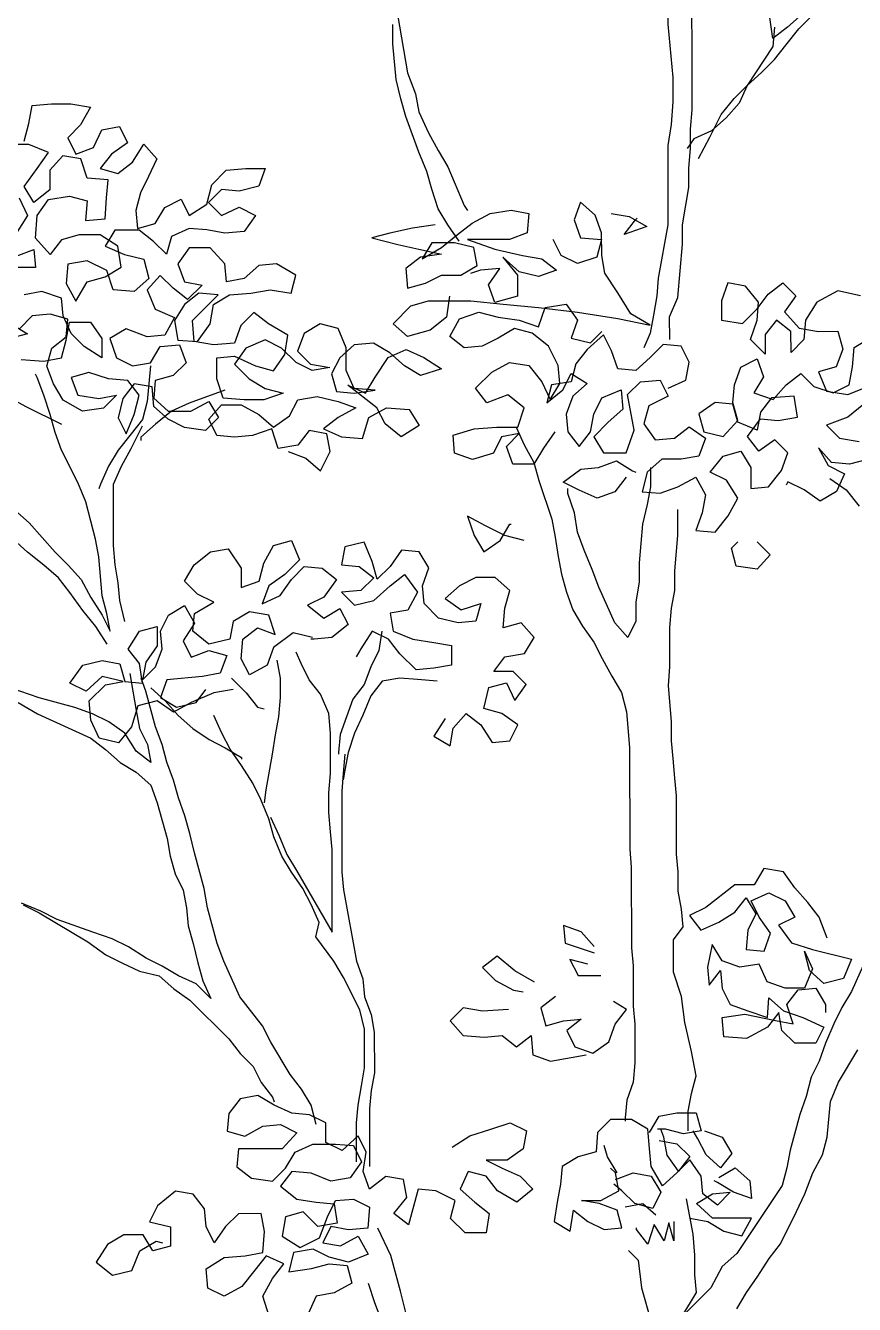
# Model space of a CAD drawing. Header units: millimetres. Extents: x 1564 to 2013, y 216 to 285.
# Drawn here: x 1717.69 to 1719.716, y 226.08 to 229.205 of the extents above; entities that cross this region are included whole.
import ezdxf

# ---------------------------------------------------------------- set-up
doc = ezdxf.new("R2010")
doc.units = ezdxf.units.MM
doc.header["$LTSCALE"] = 10
doc.layers.get('0').update_dxf_attribs({"color": 90})
doc.layers.add('ÁRVORE PRESERVADA', color=252, linetype='Continuous')

# ---------------------------------------------------------------- blocks, each defined once
blk = doc.blocks.new('A$C338F7350')
for points in [[(4.4619, 10.6057), (4.4918, 10.4278), (4.5165, 10.3636), (4.5265, 10.3093), (4.5562, 10.245), (4.5859, 10.1907), (4.6156, 10.1413), (4.6651, 10.0227), (4.675, 10.0079)], [(4.6504, 9.914), (4.6157, 9.9634), (4.586, 10.0128), (4.5662, 10.0721), (4.5513, 10.1264), (4.5266, 10.1857), (4.4869, 10.2944), (4.4721, 10.3487), (4.4572, 10.408), (4.4472, 10.5168), (4.4471, 10.5761)], [(5.3412, 11.1156), (5.3413, 11.0563), (5.3265, 10.997), (5.3117, 10.9426), (5.3019, 10.8833), (5.297, 10.8141), (5.2872, 10.7054), (5.2874, 10.5768), (5.3023, 10.4138), (5.3024, 10.3396), (5.2975, 10.2704), (5.2877, 10.2062), (5.2879, 9.964), (5.2584, 9.8009), (5.2535, 9.7465), (5.2437, 9.6872), (5.2339, 9.6328), (5.2141, 9.5883)], [(5.2932, 9.6131), (5.2931, 9.6823), (5.3178, 9.7416), (5.3325, 9.9047), (5.3324, 9.964), (5.3422, 10.0233), (5.3521, 10.0777), (5.352, 10.137), (5.3569, 10.1963), (5.3568, 10.2557), (5.3617, 10.315), (5.3613, 10.8092), (5.3711, 10.8685), (5.3859, 10.9229), (5.3908, 10.9773), (5.4006, 11.0317), (5.4203, 11.086), (5.4253, 11.1108)], [(5.3816, 10.1667), (5.4162, 10.231), (5.4507, 10.3002), (5.4902, 10.3497), (5.5297, 10.3893), (5.5742, 10.4288), (5.6137, 10.4684), (5.6482, 10.5129), (5.6877, 10.5624), (5.7272, 10.602), (5.7717, 10.6415), (5.8112, 10.6811), (5.8457, 10.7256), (5.6976, 10.6069), (5.6531, 10.5673), (5.6087, 10.5327), (5.5987, 10.5969), (5.6085, 10.6562), (5.6134, 10.7155), (5.6133, 10.849), (5.6182, 10.8935)], [(5.6136, 10.5673), (5.6087, 10.5079), (5.5297, 10.3893), (5.505, 10.3349), (5.4656, 10.2903), (5.4211, 10.2508), (5.3668, 10.226), (5.347, 10.1963)], [(4.1271, 9.271), (4.1815, 9.2513), (4.226, 9.2118), (4.2556, 9.2711), (4.2456, 9.3255), (4.1913, 9.3353), (4.1567, 9.2908), (4.0974, 9.2808), (4.0776, 9.3401), (4.0183, 9.3203), (3.9639, 9.3153), (3.9096, 9.3202), (3.8848, 9.3696), (3.9243, 9.4141), (3.9836, 9.4142), (4.038, 9.3846), (4.0825, 9.3451), (4.1319, 9.3797), (4.1566, 9.4292), (4.2159, 9.4391), (4.2802, 9.4243), (4.3345, 9.4046), (4.2802, 9.3749), (4.2357, 9.3403), (4.2901, 9.3156), (4.3544, 9.3107), (4.3741, 9.375), (4.4284, 9.4047), (4.4976, 9.3998), (4.5273, 9.3504), (4.473, 9.3158), (4.4235, 9.3553), (4.3988, 9.4047), (4.3098, 9.4738), (4.3642, 9.4491), (4.3938, 9.4986), (4.4332, 9.5579), (4.4876, 9.5827), (4.542, 9.558), (4.5964, 9.5235), (4.5321, 9.5036), (4.4827, 9.5333), (4.4382, 9.5728), (4.3887, 9.6024), (4.3294, 9.5974), (4.285, 9.5578), (4.2603, 9.5083), (4.2752, 9.454), (4.3296, 9.4491), (4.3938, 9.459), (4.3295, 9.4639), (4.3048, 9.5183), (4.3047, 9.5875), (4.2799, 9.6467), (4.2256, 9.6615), (4.1762, 9.6318), (4.1565, 9.5774), (4.196, 9.5379), (4.2553, 9.5281), (4.201, 9.5182), (4.1515, 9.5428), (4.107, 9.5873), (4.0576, 9.6119), (3.9983, 9.5872), (3.9637, 9.5377), (4.0083, 9.4933), (4.0577, 9.4637), (4.1121, 9.4489), (4.0528, 9.4291), (3.9935, 9.429), (3.9292, 9.4339), (3.9094, 9.4932), (3.9093, 9.5574), (3.9637, 9.5624), (4.028, 9.5328), (4.0824, 9.5181), (4.1169, 9.5675), (4.1268, 9.6268), (4.0674, 9.6614), (4.0229, 9.6959), (3.9834, 9.6564), (3.9637, 9.602), (3.8994, 9.597), (3.8401, 9.6068), (3.8351, 9.671), (3.9141, 9.7502), (3.8548, 9.7551), (3.8103, 9.7205), (3.7807, 9.671), (3.7907, 9.6117), (3.85, 9.6068), (3.8895, 9.6612), (3.8993, 9.7205), (3.9487, 9.7502), (4.013, 9.7552), (4.0723, 9.7652), (4.1365, 9.7553), (4.1513, 9.8097), (4.092, 9.8443), (4.0376, 9.8393), (3.9931, 9.7997), (3.9388, 9.7898), (3.9338, 9.8441), (3.8893, 9.8935), (3.825, 9.8935), (3.7905, 9.844), (3.8103, 9.7896), (3.8647, 9.7798), (3.8202, 9.7353), (3.7757, 9.7698), (3.7361, 9.8093), (3.6966, 9.7648), (3.7214, 9.7055), (3.7807, 9.6809), (3.7511, 9.6265), (3.6968, 9.6215), (3.6325, 9.6462), (3.5831, 9.6165), (3.6029, 9.5572), (3.6524, 9.5325), (3.7067, 9.5424), (3.7363, 9.5919), (3.7956, 9.5969), (3.8155, 9.5425), (3.7759, 9.503), (3.7216, 9.4881), (3.7167, 9.4337), (3.7612, 9.3942), (3.8304, 9.3943), (3.8848, 9.424), (3.9145, 9.3746), (3.875, 9.335), (3.8107, 9.3448), (3.7612, 9.3695), (3.7167, 9.409), (3.7117, 9.4683), (3.6574, 9.4781), (3.6228, 9.4336), (3.608, 9.3743), (3.6328, 9.3249), (3.6574, 9.3842), (3.6722, 9.4435), (3.6376, 9.488), (3.5783, 9.4929), (3.5189, 9.5126), (3.4646, 9.4977), (3.4844, 9.4434), (3.5487, 9.4335), (3.603, 9.4435), (3.5635, 9.4039), (3.4993, 9.394), (3.4399, 9.4285), (3.4102, 9.4779), (3.3904, 9.5323), (3.4052, 9.5866), (3.4496, 9.6213), (3.4545, 9.6756), (3.4001, 9.6904), (3.3458, 9.6854), (3.3063, 9.6459)], [(3.3113, 9.552), (3.3805, 9.5471), (3.4349, 9.557), (3.4496, 9.6114), (3.4595, 9.6658), (3.5237, 9.6658), (3.5584, 9.6164), (3.5584, 9.5571), (3.504, 9.5917), (3.4645, 9.6312), (3.4397, 9.6855), (3.4347, 9.7399), (3.3754, 9.7596), (3.321, 9.7497)], [(3.2816, 9.6607), (3.331, 9.631), (3.2767, 9.6162)], [(3.3206, 10.2192), (3.3354, 10.2736), (3.3452, 10.3279), (3.4045, 10.3329), (3.4638, 10.333), (3.5231, 10.3232), (3.4935, 10.2688), (3.454, 10.2292), (3.4788, 10.1798), (3.5331, 10.1996), (3.5578, 10.254), (3.6122, 10.2639), (3.6369, 10.2145), (3.5875, 10.1799), (3.553, 10.1354), (3.6073, 10.1206), (3.6518, 10.1552), (3.6863, 10.2096), (3.7259, 10.1652), (3.7013, 10.1108), (3.6766, 10.0614), (3.6618, 10.007), (3.6668, 9.9526), (3.7212, 9.9675), (3.7508, 10.0169), (3.8002, 10.0417), (3.8249, 9.9923), (3.8793, 10.0269), (3.894, 10.0863), (3.9385, 10.1308), (3.9978, 10.1358), (4.0571, 10.1358), (4.0374, 10.0815), (3.9781, 10.0666), (3.9237, 10.0715), (3.8842, 10.0319), (3.9238, 9.9924), (3.9781, 10.0172), (4.0276, 9.9925), (3.993, 9.943), (3.9337, 9.938), (3.8793, 9.9479), (3.825, 9.9528), (3.7706, 9.928), (3.7558, 9.8736), (3.7163, 9.9131), (3.6718, 9.9477), (3.5976, 9.9476), (3.568, 9.8982), (3.6273, 9.8735), (3.6867, 9.8587), (3.7015, 9.7994), (3.6571, 9.7599), (3.5928, 9.7647), (3.573, 9.824), (3.5137, 9.8536), (3.4544, 9.8437), (3.4495, 9.7844), (3.4792, 9.73), (3.5137, 9.7894), (3.5681, 9.8043), (3.6175, 9.834), (3.6075, 9.8982), (3.5531, 9.9327), (3.4889, 9.9327), (3.4345, 9.9178), (3.4, 9.8733), (3.3555, 9.9227), (3.3603, 9.9919), (3.3949, 10.0413), (3.4591, 10.0513), (3.5135, 10.0365), (3.5086, 9.9772), (3.5679, 9.9822), (3.5728, 10.0464), (3.5777, 10.1008), (3.5134, 10.1057), (3.4936, 10.165), (3.4392, 10.1748), (3.3997, 10.1303), (3.3998, 10.071), (3.3504, 10.0314), (3.3207, 10.0808), (3.3602, 10.1352), (3.3948, 10.1847), (3.3354, 10.2093), (3.2662, 10.2093)], [(3.3059, 10.0462), (3.3307, 9.9918), (3.2961, 9.9374)], [(3.2962, 9.8683), (3.3505, 9.8881), (3.3555, 9.8337), (3.2814, 9.8336)], [(4.5762, 9.9633), (4.507, 9.9534), (4.4378, 9.9385), (4.3835, 9.9236), (4.4626, 9.9039), (4.5268, 9.8892), (4.5961, 9.8744), (4.5318, 9.8644), (4.4874, 9.8298), (4.4924, 9.7705), (4.5467, 9.7854), (4.5961, 9.8101), (4.6554, 9.8102), (4.7048, 9.8399), (4.6949, 9.8942), (4.6356, 9.909), (4.5664, 9.909), (4.5368, 9.8595), (4.596, 9.8942), (4.6454, 9.9337), (4.6899, 9.9684), (4.7442, 9.9981), (4.8085, 10.008), (4.8628, 9.9982), (4.8579, 9.9389), (4.8036, 9.9191), (4.6751, 9.9189), (4.7591, 9.8894), (4.8432, 9.8697), (4.9025, 9.8598), (4.947, 9.8253), (4.8927, 9.8055), (4.8333, 9.8202), (4.7839, 9.8647), (4.8284, 9.8103), (4.8285, 9.7461), (4.7593, 9.7263), (4.7395, 9.7806), (4.774, 9.8301), (4.7147, 9.8251), (4.6851, 9.8152)], [(4.5566, 9.731), (4.6852, 9.7311), (4.784, 9.7213), (4.8928, 9.7116), (5.0114, 9.6968), (5.135, 9.6772), (5.2338, 9.6575), (5.1745, 9.692), (5.1349, 9.7563), (5.0953, 9.8155), (5.0854, 9.8699), (5.0853, 9.9391), (5.0655, 9.9934), (5.021, 10.0329), (5.0012, 9.9785), (5.0211, 9.9242), (5.0853, 9.9193), (5.0705, 9.8649), (5.0113, 9.8451), (4.9618, 9.8698), (4.937, 9.9192)], [(5.1149, 9.9984), (5.1693, 9.9886), (5.2237, 9.959), (5.1545, 9.9342), (5.1891, 9.9787), (5.194, 9.9837)], [(5.2884, 9.4648), (5.3427, 9.4896), (5.3526, 9.5439), (5.3278, 9.5933), (5.2734, 9.5982), (5.2339, 9.5587), (5.1895, 9.5191), (5.1351, 9.524), (5.1153, 9.5783), (5.0905, 9.6277), (5.0411, 9.5832), (5.0066, 9.5387), (4.9918, 9.4843), (4.9325, 9.4744), (4.9177, 9.42), (4.9671, 9.4596), (4.9918, 9.509), (5.0412, 9.4794), (4.9968, 9.4398), (4.9771, 9.3854), (4.9821, 9.3311), (5.0167, 9.2866), (5.0513, 9.3311), (5.0611, 9.3855), (5.0858, 9.435), (5.1451, 9.4597), (5.15, 9.4004), (5.1056, 9.3608), (5.0612, 9.3163), (5.0909, 9.2669), (5.1601, 9.267), (5.1847, 9.3362), (5.1648, 9.4449), (5.2043, 9.4845), (5.2636, 9.4895), (5.2884, 9.4401), (5.2291, 9.4104), (5.2143, 9.356), (5.249, 9.3066), (5.3083, 9.3116), (5.3527, 9.3462), (5.4022, 9.3117), (5.3825, 9.2573), (5.3281, 9.2474), (5.2688, 9.2473), (5.2244, 9.2077), (5.2096, 9.1484), (5.264, 9.1435), (5.3183, 9.1633), (5.3726, 9.193), (5.4024, 9.1387), (5.3925, 9.0843), (5.3728, 9.0299), (5.4321, 9.025), (5.4716, 9.0745), (5.5012, 9.1289), (5.4666, 9.1832), (5.4171, 9.2079), (5.4566, 9.2574), (5.511, 9.2722), (5.5407, 9.2228), (5.5407, 9.1586), (5.5951, 9.1636), (5.6346, 9.213), (5.6543, 9.2674), (5.6147, 9.3069), (5.5653, 9.2723), (5.5307, 9.3167), (5.5702, 9.3711), (5.6246, 9.3663), (5.6839, 9.3762), (5.6739, 9.4404), (5.6047, 9.4354), (5.5702, 9.3909), (5.5603, 9.3365), (5.501, 9.3612), (5.4861, 9.4156), (5.4317, 9.4204), (5.3824, 9.3858), (5.3972, 9.3314), (5.4566, 9.3167), (5.501, 9.3661), (5.4861, 9.4205), (5.491, 9.4749), (5.5107, 9.5293), (5.5601, 9.554), (5.58, 9.4997), (5.5503, 9.4502), (5.6097, 9.4305), (5.6492, 9.475), (5.6936, 9.5096), (5.7332, 9.4701), (5.7925, 9.4504), (5.8419, 9.4752), (5.8518, 9.5296), (5.8566, 9.5889), (5.906, 9.6186)], [(5.8763, 9.7471), (5.8071, 9.7618), (5.7428, 9.7272), (5.7083, 9.6728), (5.7034, 9.6134), (5.6639, 9.5739), (5.6638, 9.6381), (5.6193, 9.6727), (5.5848, 9.6282), (5.5848, 9.5689), (5.5403, 9.6133), (5.56, 9.6726), (5.5649, 9.727), (5.5253, 9.7764), (5.471, 9.7862), (5.4512, 9.7318), (5.4513, 9.6725), (5.5155, 9.6627), (5.56, 9.7072), (5.5945, 9.7517), (5.639, 9.7864), (5.6786, 9.7469), (5.644, 9.6974), (5.6885, 9.648), (5.7479, 9.6382), (5.8072, 9.6383), (5.8221, 9.5839), (5.8023, 9.5295), (5.748, 9.5146), (5.7727, 9.4554), (5.837, 9.4455), (5.9012, 9.4703)], [(5.8865, 9.4159), (5.8371, 9.3763), (5.7728, 9.3516), (5.8124, 9.3121), (5.8717, 9.3022)], [(5.9014, 9.2479), (5.8421, 9.233), (5.7878, 9.2379), (5.7482, 9.2823), (5.7779, 9.228), (5.8273, 9.2033), (5.8027, 9.1489), (5.7533, 9.1192), (5.7038, 9.1538), (5.6544, 9.1785), (5.6494, 9.1686)], [(4.6209, 9.7459), (4.6111, 9.6816), (4.5617, 9.6421), (4.4925, 9.6222), (4.448, 9.6617), (4.5023, 9.7161), (4.5566, 9.731)], [(4.9425, 9.331), (4.908, 9.2816), (4.8784, 9.2321), (4.8141, 9.2321), (4.7943, 9.2864), (4.8338, 9.326), (4.7794, 9.3161), (4.7548, 9.2666), (4.6905, 9.2468), (4.6362, 9.2665), (4.6312, 9.3209), (4.6954, 9.3407), (4.7646, 9.3457), (4.8288, 9.3458), (4.8486, 9.4051), (4.7991, 9.4446), (4.7349, 9.4198), (4.7002, 9.4643), (4.7496, 9.5137), (4.8039, 9.5434), (4.8633, 9.5336), (4.9028, 9.4842), (4.9276, 9.4299), (4.9572, 9.4793), (4.9522, 9.5337), (4.9225, 9.593), (4.8731, 9.6325), (4.8187, 9.6472), (4.7693, 9.6175), (4.7199, 9.5928), (4.6655, 9.5878), (4.621, 9.6223), (4.6506, 9.6767), (4.7099, 9.6966), (4.7692, 9.6818), (4.8335, 9.672), (4.8928, 9.6522), (4.9125, 9.7116), (4.9768, 9.7215), (5.0114, 9.6721), (4.9917, 9.6177), (5.051, 9.603), (5.0856, 9.6376)], [(3.7067, 9.5325), (3.6969, 9.4238), (3.6822, 9.3694), (3.6476, 9.3249), (3.6081, 9.2754), (3.5785, 9.226), (3.5538, 9.1716), (3.5489, 9.1568)], [(3.2474, 9.1318), (3.3365, 9.0528), (3.4156, 8.9639), (3.4552, 8.9244), (3.4948, 8.8799), (3.5245, 8.8256), (3.5592, 8.7713), (3.5839, 8.7219), (3.574, 8.7762), (3.5591, 8.8306), (3.5491, 8.9492), (3.5392, 9.0035), (3.5243, 9.0579), (3.5094, 9.1172), (3.4846, 9.1765), (3.4351, 9.2753), (3.4153, 9.3296), (3.4004, 9.384), (3.3806, 9.4433), (3.3608, 9.4976), (3.3558, 9.5075)], [(3.1581, 9.5024), (3.2125, 9.4629), (3.2719, 9.4382), (3.3263, 9.4086), (3.4351, 9.3544)], [(3.9341, 9.4586), (3.8255, 9.419), (3.7711, 9.3942), (3.7217, 9.3546), (3.6773, 9.315), (3.6773, 9.3052)], [(3.6284, 8.7516), (3.6135, 8.8158), (3.6085, 8.8702), (3.5985, 8.9245), (3.5936, 8.9838), (3.5934, 9.1716), (3.618, 9.226), (3.6476, 9.2804), (3.6822, 9.3496)], [(4.8239, 9.3458), (4.8487, 9.2914), (4.8784, 9.2371), (4.8932, 9.1827), (4.9329, 9.0641), (4.9428, 9.0098), (4.9528, 8.9505), (4.9627, 8.8961), (4.9776, 8.8418), (4.9974, 8.7874), (5.0271, 8.738), (5.0617, 8.6886), (5.0865, 8.6392), (5.1162, 8.5849), (5.1459, 8.5355), (5.1608, 8.4762), (5.1708, 8.3675), (5.171, 8.0561), (5.176, 8.0017), (5.1763, 7.7546), (5.1813, 7.7002), (5.1814, 7.5767), (5.1864, 7.5223), (5.1865, 7.4037), (5.1816, 7.3444), (5.1619, 7.29), (5.157, 7.2356), (5.157, 7.2257)], [(5.1601, 9.1928), (5.1256, 9.1483), (5.0712, 9.1285), (5.0168, 9.1532), (4.9674, 9.1778), (5.0217, 9.2174), (5.0761, 9.2224), (5.1304, 9.2422), (5.1799, 9.2126), (5.1898, 9.2077)], [(5.2342, 9.2226), (5.2343, 9.1633), (5.2245, 9.1089), (5.2097, 9.0496), (5.1999, 8.9309), (5.2, 8.8716), (5.1901, 8.8123), (5.1902, 8.753), (5.1655, 8.7035), (5.1259, 8.748), (5.0764, 8.8567), (5.0566, 8.911), (5.0318, 8.9703), (5.012, 9.0247), (5.0021, 9.084), (4.9822, 9.1433), (4.9822, 9.1581)], [(3.5741, 8.6823), (3.5394, 8.7367), (3.4998, 8.786), (3.4602, 8.8404), (3.4256, 8.8848), (3.3811, 8.9243), (3.3316, 8.9638), (3.2871, 9.0033), (3.2426, 9.0478), (3.1981, 9.0873), (3.1486, 9.1169), (3.0942, 9.1415), (3.0398, 9.1612), (2.9855, 9.176), (2.9311, 9.1809), (2.8767, 9.1957), (2.8174, 9.2055), (2.763, 9.2154), (2.6394, 9.2152), (2.5851, 9.1954), (2.5653, 9.1806)], [(5.7829, 9.1885), (5.8323, 9.1539), (5.8719, 9.1045)], [(5.8979, 7.7305), (5.8486, 7.6218), (5.819, 7.5723), (5.7943, 7.5229), (5.7696, 7.4635), (5.7499, 7.4092), (5.7252, 7.3597), (5.7105, 7.3004), (5.6907, 7.246), (5.6612, 7.1372), (5.6514, 7.0829), (5.6366, 7.0285), (5.5477, 6.895), (5.5477, 6.895), (5.4984, 6.8208), (5.4539, 6.7812), (5.4194, 6.7169), (5.3305, 6.6279), (5.3749, 6.702), (5.3699, 6.7564), (5.3699, 6.8157), (5.3649, 6.88), (5.345, 6.9887)], [(4.8489, 8.9998), (4.7896, 9.0146), (4.7303, 9.0442), (4.6759, 9.0738), (4.6957, 9.0145), (4.7254, 8.9651), (4.7748, 8.9997), (4.8044, 9.0492), (4.8093, 9.0492)], [(5.3498, 7.1963), (5.3497, 7.2556), (5.3595, 7.3099), (5.3743, 7.3643), (5.3594, 7.4385), (5.3396, 7.5274), (5.3296, 7.6065), (5.3048, 7.6806), (5.3047, 7.7794), (5.3344, 7.819), (5.3294, 7.8734), (5.3194, 7.9277), (5.3194, 7.987), (5.3144, 8.0414), (5.3142, 8.2193), (5.3092, 8.2737), (5.3042, 8.333), (5.2992, 8.3873), (5.2992, 8.4467), (5.2892, 8.5554), (5.2941, 8.6147), (5.294, 8.7333), (5.2989, 8.7926), (5.3087, 8.847), (5.3087, 8.9063), (5.3184, 9.0151), (5.3184, 9.0941)], [(4.2017, 8.7027), (4.1424, 8.7174), (4.0831, 8.6729), (4.0634, 8.6185), (4.0091, 8.5888), (3.9843, 8.6382), (3.9892, 8.6975), (4.0337, 8.7322), (4.088, 8.7124), (4.0682, 8.7717), (4.0089, 8.7816), (3.9595, 8.7519), (3.9497, 8.6975), (3.8854, 8.6826), (3.836, 8.7221), (3.8409, 8.7765), (3.9001, 8.8111), (3.8507, 8.8358), (3.8111, 8.8753), (3.8407, 8.9247), (3.8901, 8.9643), (3.9445, 8.9743), (3.9841, 8.915), (3.9841, 8.8557), (4.0385, 8.8755), (4.0533, 8.9299), (4.0829, 8.9843), (4.1372, 8.9992), (4.162, 8.9399), (4.1175, 8.8953), (4.0681, 8.8607), (4.0484, 8.8063), (4.1028, 8.8311), (4.1373, 8.8805), (4.1768, 8.9201), (4.2312, 8.9152), (4.2757, 8.8807), (4.2362, 8.8263), (4.1868, 8.8015), (4.2363, 8.762), (4.2857, 8.7917), (4.3104, 8.7423), (4.261, 8.7027), (4.2067, 8.6977), (4.1968, 8.6977)], [(4.6072, 8.4559), (4.5727, 8.4015), (4.6221, 8.3719), (4.632, 8.4263), (4.6715, 8.4708), (4.716, 8.4362), (4.7506, 8.3819), (4.805, 8.3869), (4.8297, 8.4363), (4.7802, 8.4709), (4.7258, 8.4857), (4.7406, 8.5499), (4.795, 8.5648), (4.8197, 8.5105), (4.8543, 8.5599), (4.8147, 8.5994), (4.7554, 8.5994), (4.7899, 8.6439), (4.8492, 8.6538), (4.8789, 8.7033), (4.8393, 8.7477), (4.7849, 8.7329), (4.7898, 8.7922), (4.8046, 8.8465), (4.7601, 8.886), (4.7008, 8.886), (4.6514, 8.8612), (4.6069, 8.8217), (4.6564, 8.7871), (4.7157, 8.8069), (4.7009, 8.7525), (4.6465, 8.7476), (4.5872, 8.7623), (4.5427, 8.8068), (4.5377, 8.8611), (4.5574, 8.9155), (4.5277, 8.9649), (4.4733, 8.9698), (4.4388, 8.9203), (4.3993, 8.8808), (4.3844, 8.9351), (4.3596, 8.9944), (4.3003, 8.9795), (4.2905, 8.9252), (4.3449, 8.9203), (4.3894, 8.8857), (4.3499, 8.8461), (4.2906, 8.8411), (4.3301, 8.8016), (4.3894, 8.8165), (4.4388, 8.861), (4.4833, 8.8957), (4.5229, 8.8413), (4.4933, 8.787), (4.4389, 8.777), (4.4488, 8.7227), (4.5082, 8.698), (4.5724, 8.6882), (4.6268, 8.6783), (4.6269, 8.619), (4.5725, 8.6091), (4.5181, 8.6041), (4.4687, 8.6535), (4.434, 8.6979), (4.3846, 8.7226), (4.35, 8.6682), (4.3352, 8.6435)], [(5.5606, 8.9955), (5.6002, 8.956), (5.5607, 8.9115), (5.4965, 8.9213), (5.4816, 8.9757), (5.5013, 8.9955)], [(3.9597, 8.5443), (3.9004, 8.5343), (3.8312, 8.5046), (3.7769, 8.4749), (3.7274, 8.5095), (3.6681, 8.4946), (3.6484, 8.4303), (3.6089, 8.3809), (3.5496, 8.3956), (3.5248, 8.45), (3.5199, 8.5093), (3.5692, 8.5588), (3.6236, 8.5687), (3.5593, 8.5835), (3.5099, 8.5389), (3.4605, 8.5636), (3.5, 8.618), (3.5593, 8.6329), (3.6137, 8.623), (3.6285, 8.5687), (3.6829, 8.5638), (3.673, 8.6231), (3.6383, 8.6675), (3.6729, 8.7219), (3.7272, 8.7368), (3.7273, 8.6775), (3.6927, 8.6281), (3.6829, 8.5737), (3.7224, 8.6133), (3.7421, 8.6676), (3.7371, 8.722), (3.7618, 8.7715), (3.8112, 8.8012), (3.8409, 8.7468), (3.8063, 8.6924), (3.8311, 8.643), (3.8855, 8.6628), (3.9398, 8.6481), (3.9201, 8.5937), (3.8658, 8.5837), (3.757, 8.5738), (3.7373, 8.5194), (3.7868, 8.4898), (3.8461, 8.5046), (3.8757, 8.5442)], [(4.4142, 8.7226), (4.4044, 8.6633), (4.3797, 8.6139), (4.36, 8.5595), (4.3255, 8.515), (4.286, 8.4062), (4.2811, 8.3518), (4.2811, 8.3469)], [(3.6433, 8.5934), (3.6533, 8.5391), (3.6632, 8.4798), (3.6731, 8.4254), (3.6979, 8.376), (3.7078, 8.3216), (3.6633, 8.3562), (3.6287, 8.4105), (3.5792, 8.4451), (3.5298, 8.4698), (3.4754, 8.4895), (3.3666, 8.519), (3.3073, 8.5387), (3.1985, 8.5683), (3.1491, 8.593), (3.0996, 8.6226), (3.0551, 8.6571), (3.0304, 8.6818)], [(4.0737, 8.1539), (4.0985, 8.0996), (4.1233, 8.0403), (4.153, 7.9909), (4.2619, 7.8032), (4.2617, 7.9366), (4.2616, 8.0553), (4.2566, 8.1096), (4.2516, 8.1689), (4.2516, 8.2282), (4.2565, 8.2875), (4.2564, 8.4111), (4.2514, 8.4704), (4.2266, 8.5297), (4.192, 8.5741), (4.1672, 8.6236), (4.1523, 8.6581)], [(3.3024, 8.5041), (3.3617, 8.4696), (3.5249, 8.3956), (3.5694, 8.3611), (3.6139, 8.3216), (3.6634, 8.2919), (3.7079, 8.2524), (3.7277, 8.1981), (3.7575, 8.0894), (3.7674, 8.035), (3.7823, 7.9807), (3.807, 7.9313), (3.817, 7.8769), (3.822, 7.8226), (3.8368, 7.7682), (3.8517, 7.7089), (3.8666, 7.6546), (3.8914, 7.6002), (3.8468, 7.6446), (3.7925, 7.6693), (3.743, 7.6989), (3.6936, 7.7236), (3.6392, 7.7581), (3.5897, 7.7828), (3.5304, 7.8025), (3.4216, 7.842), (3.3722, 7.8666), (3.3128, 7.8913)], [(4.0931, 8.6334), (4.103, 8.579), (4.1031, 8.5197), (4.0982, 8.4604), (4.0883, 8.406), (4.0785, 8.3467), (4.0588, 8.2379), (4.0539, 8.1984)], [(4.213, 7.215), (4.1981, 7.2743), (4.1684, 7.3237), (4.1338, 7.3681), (4.0744, 7.4669), (4.0496, 7.5163), (3.9803, 7.6052), (3.9308, 7.7139), (3.911, 7.7683), (3.8812, 7.877), (3.8713, 7.9363), (3.8415, 8.045), (3.8267, 8.1043), (3.8118, 8.1586), (3.792, 8.213), (3.7771, 8.2673), (3.7573, 8.3217), (3.7424, 8.376), (3.7226, 8.4304), (3.6928, 8.5391), (3.6779, 8.5786)], [(3.9547, 8.5789), (3.9992, 8.5344), (4.0339, 8.49), (4.0537, 8.4851)], [(4.5824, 8.5696), (4.5231, 8.5745), (4.4687, 8.5793), (4.4144, 8.5694), (4.3798, 8.5249), (4.3552, 8.4656), (4.3305, 8.4112), (4.3108, 8.3518), (4.301, 8.2975), (4.296, 8.2678)], [(3.7076, 8.549), (3.7521, 8.5095), (3.7917, 8.465), (3.8362, 8.4255), (3.8857, 8.391), (3.9351, 8.3663), (3.9846, 8.3367), (3.9846, 8.3318)], [(4.3366, 7.1014), (4.3365, 7.22), (4.3414, 7.2744), (4.3513, 7.3337), (4.3611, 7.3881), (4.361, 7.5067), (4.3461, 7.566), (4.2966, 7.6648), (4.2669, 7.7142), (4.2125, 7.7883), (4.2223, 7.8328), (4.1975, 7.8872), (4.1728, 7.9366), (4.1381, 7.9859), (4.1084, 8.0353), (4.0837, 8.0946), (4.0688, 8.149), (4.044, 8.2083), (4.0193, 8.2577), (3.9846, 8.312), (3.95, 8.3614), (3.9252, 8.4108), (3.9005, 8.4651)], [(5.4985, 6.6527), (5.5281, 6.7022), (5.5627, 6.7516), (5.5972, 6.806), (5.6318, 6.8505), (5.6811, 6.9494), (5.7058, 7.0038), (5.7305, 7.0681), (5.7601, 7.1225), (5.7748, 7.1769), (5.7846, 7.2856), (5.8093, 7.345), (5.8685, 7.4439)], [(4.3009, 8.3469), (4.296, 8.2876), (4.2911, 8.2332), (4.2914, 7.9861), (4.2963, 7.9317), (4.3361, 7.7143), (4.3559, 7.6599), (4.3609, 7.6056), (4.3807, 7.5512), (4.3907, 7.4969), (4.3908, 7.3733), (4.3809, 7.3189), (4.376, 7.2646), (4.3762, 7.0866)], [(3.3178, 7.8863), (3.3672, 7.8617), (3.5156, 7.7729), (3.57, 7.7334), (3.6194, 7.7087), (3.6738, 7.684), (3.7331, 7.6693), (3.7777, 7.6298), (3.8271, 7.5952), (3.9458, 7.4767), (3.9805, 7.4322), (4.0201, 7.3927), (4.0448, 7.3433), (4.0795, 7.2989), (4.0844, 7.2841)], [(5.7743, 7.7848), (5.7495, 7.849), (5.7149, 7.8935), (5.6753, 7.9379), (5.6406, 7.9873), (5.5813, 7.9972), (5.5517, 7.9477), (5.4924, 7.9476), (5.4035, 7.8784), (5.3541, 7.8536), (5.3887, 7.8092), (5.4431, 7.8339), (5.4925, 7.8636), (5.527, 7.9081), (5.5567, 7.8587), (5.5321, 7.8093), (5.5272, 7.75), (5.5816, 7.7451), (5.6013, 7.7995), (5.5666, 7.8489), (5.5419, 7.8983), (5.5962, 7.923), (5.6457, 7.8984), (5.6754, 7.849), (5.626, 7.8242), (5.6656, 7.7699), (5.7298, 7.7502), (5.8485, 7.7206), (5.8238, 7.6613), (5.7645, 7.6464), (5.72, 7.6859), (5.7051, 7.7452), (5.7299, 7.6909), (5.7052, 7.6315), (5.6459, 7.6315), (5.5915, 7.6512), (5.5668, 7.7055), (5.5075, 7.6956), (5.4531, 7.7153), (5.4234, 7.7647), (5.4086, 7.6955), (5.4136, 7.6411), (5.4482, 7.6857), (5.4532, 7.6313), (5.4779, 7.5819), (5.5323, 7.5622), (5.5916, 7.5425), (5.5965, 7.6018), (5.641, 7.5623), (5.7004, 7.5426), (5.7646, 7.513), (5.74, 7.4635), (5.6757, 7.4635), (5.6361, 7.503), (5.6262, 7.5573), (5.5917, 7.5128), (5.5274, 7.4781), (5.4582, 7.483), (5.4532, 7.5423), (5.5224, 7.5523), (5.6163, 7.5326), (5.6707, 7.5228), (5.6509, 7.582), (5.6855, 7.6266), (5.7398, 7.6316), (5.7695, 7.5822), (5.7695, 7.5574)], [(5.0626, 7.7594), (5.023, 7.8039), (4.9686, 7.8236), (4.9736, 7.7692), (5.0626, 7.7397)], [(4.8798, 7.6505), (4.8205, 7.6851), (4.7661, 7.7295), (4.7216, 7.6949), (4.7612, 7.6554), (4.8156, 7.6258), (4.8452, 7.6209)], [(5.0429, 7.7051), (4.9885, 7.7198), (5.0132, 7.6704), (5.0824, 7.6705)], [(4.9441, 7.6061), (4.8997, 7.5715), (4.9145, 7.5171), (4.9689, 7.532), (5.0232, 7.537), (4.9788, 7.5024), (5.0036, 7.453), (5.0579, 7.4332), (5.1073, 7.4679), (5.1271, 7.5223), (5.1616, 7.5668), (5.122, 7.5915)], [(4.8008, 7.5664), (4.7217, 7.5614), (4.6624, 7.5713), (4.6229, 7.5317), (4.6625, 7.4872), (4.7268, 7.4824), (4.7811, 7.4873), (4.8256, 7.4528), (4.8701, 7.4874), (4.8751, 7.4281), (4.9295, 7.4084), (5.0382, 7.4283)], [(4.6282, 7.1462), (4.6825, 7.1808), (4.7468, 7.2007), (4.8061, 7.2205), (4.8555, 7.1958), (4.8457, 7.1414), (4.7963, 7.1068), (4.732, 7.1067), (4.7815, 7.0821), (4.8359, 7.0574), (4.8755, 7.0179), (4.8261, 6.9783), (4.7667, 7.0129), (4.7321, 7.0573), (4.6777, 7.0721), (4.653, 7.0177), (4.6976, 6.9782), (4.7421, 6.9436), (4.7322, 6.8843), (4.668, 6.8843), (4.6235, 6.9287), (4.6382, 6.9831), (4.5789, 7.0127), (4.5245, 7.0176), (4.495, 6.9088), (4.4505, 6.9434), (4.49, 6.9928), (4.48, 7.0472), (4.4257, 7.057), (4.3763, 7.0174), (4.3564, 7.0718), (4.3663, 7.1311), (4.3415, 7.1805), (4.2921, 7.136), (4.2427, 7.1607), (4.2426, 7.22), (4.1932, 7.2446), (4.1388, 7.2495), (4.0844, 7.2742), (4.035, 7.3038), (3.9806, 7.2939), (3.9461, 7.2493), (3.9412, 7.195), (3.9955, 7.1802), (4.0499, 7.2099), (4.1042, 7.2149), (4.1537, 7.1902), (4.1093, 7.1408), (3.9758, 7.1406), (3.9709, 7.0863), (4.0154, 7.0517), (4.0797, 7.0419), (4.1192, 7.0815), (4.1488, 7.1309), (4.2031, 7.1557), (4.2723, 7.1557), (4.3267, 7.1508), (4.3515, 7.1014), (4.3169, 7.052), (4.2576, 7.042), (4.1983, 7.0667), (4.139, 7.0716), (4.1044, 7.0271), (4.1539, 6.9876), (4.2132, 6.9778), (4.2676, 6.9729), (4.2775, 6.9136), (4.2182, 6.9036), (4.1737, 6.9481), (4.1193, 6.9332), (4.1095, 6.8739), (4.1639, 6.8393), (4.2232, 6.869), (4.2478, 6.9333), (4.2725, 6.9827), (4.3269, 6.9877), (4.3763, 6.9631), (4.3714, 6.8988), (4.3121, 6.8938), (4.2577, 6.9037), (4.2331, 6.8542), (4.2875, 6.8444), (4.3418, 6.8741), (4.3715, 6.8197), (4.3122, 6.795), (4.2529, 6.8097), (4.2034, 6.8344), (4.1441, 6.8245), (4.1294, 6.7651), (4.1986, 6.7751), (4.2529, 6.79), (4.3073, 6.7851), (4.3222, 6.7307), (4.2678, 6.701), (4.2135, 6.6911), (4.1888, 6.6367)], [(4.0702, 6.6267), (4.0504, 6.6909), (4.08, 6.7453), (4.1145, 6.7898), (4.0601, 6.8145), (4.0256, 6.77), (3.9861, 6.7205), (3.9317, 6.6908), (3.8823, 6.7155), (3.8773, 6.7748), (3.9316, 6.8095), (3.9959, 6.8145), (4.0502, 6.8244), (4.0551, 6.8886), (4.0452, 6.943), (3.976, 6.9429), (3.9365, 6.9034), (3.9019, 6.8539), (3.8772, 6.9033), (3.8722, 6.9577), (3.8375, 7.0021), (3.7832, 7.012), (3.7288, 6.9674), (3.7042, 6.918), (3.7684, 6.9032), (3.7685, 6.8439), (3.7141, 6.829), (3.6844, 6.8784), (3.6251, 6.8784), (3.5757, 6.8487), (3.5412, 6.7943), (3.5907, 6.7548), (3.6499, 6.7697), (3.6746, 6.829), (3.724, 6.8587), (3.7438, 6.8538)], [(5.355, 6.9294), (5.4093, 6.9195), (5.4588, 6.8899), (5.5132, 6.8752), (5.5428, 6.9295), (5.4241, 6.9294), (5.3747, 6.9739), (5.4241, 7.0036), (5.4784, 7.0086), (5.4389, 6.969), (5.3944, 7.0035), (5.3894, 7.0579), (5.3548, 7.1073), (5.3153, 7.0677), (5.2708, 7.0281), (5.2362, 7.0874), (5.2312, 7.1418), (5.2262, 7.2011), (5.1767, 7.2307), (5.1125, 7.2306), (5.073, 7.1911), (5.0681, 7.1318), (5.0137, 7.1169), (4.9644, 7.0872), (4.9595, 7.0328), (4.9496, 6.9784), (4.9398, 6.9191), (4.9892, 6.8895), (4.9991, 6.9538), (5.0436, 6.9192), (5.093, 6.8945), (5.1474, 6.8995), (5.1325, 6.9539), (5.0781, 6.9736), (5.0238, 6.9834), (5.0831, 6.9835), (5.1374, 7.0132), (5.1275, 7.0676), (5.1126, 7.0824)], [(5.2311, 7.1912), (5.2608, 7.2407), (5.3151, 7.2506), (5.3744, 7.2507), (5.3893, 7.1963), (5.3349, 7.1864), (5.2806, 7.2011), (5.2559, 7.2011)], [(5.2608, 7.1665), (5.3152, 7.1567), (5.3548, 7.1172), (5.3202, 7.0727), (5.2856, 7.1221), (5.2756, 7.1764), (5.2657, 7.2011)], [(5.3992, 7.1963), (5.4536, 7.1766), (5.4833, 7.1272), (5.4487, 7.0827), (5.4042, 7.1222), (5.3794, 7.1716), (5.3646, 7.1963)], [(5.1324, 7.0676), (5.1027, 7.117), (5.0928, 7.1515)], [(5.4438, 7.053), (5.4932, 7.0827), (5.5377, 7.0432), (5.5427, 6.9889), (5.4883, 7.0086), (5.4389, 7.0382), (5.429, 7.0431)], [(5.1275, 7.0478), (5.1818, 7.0676), (5.2362, 7.0578), (5.2659, 7.0084), (5.2412, 6.9589), (5.1869, 6.9737), (5.1473, 7.0132), (5.1226, 7.033)], [(5.1572, 6.9638), (5.2116, 6.9737), (5.2511, 6.9392)], [(5.3055, 6.9194), (5.3056, 6.8601), (5.2907, 6.9145), (5.2759, 6.8601), (5.2462, 6.9095), (5.2265, 6.8502), (5.1919, 6.8946), (5.1919, 6.8996)], [(4.5002, 6.5876), (4.4705, 6.7062), (4.4407, 6.8149), (4.4011, 6.8988)], [(5.1672, 6.8304), (5.1969, 6.8007), (5.2069, 6.7167), (5.2366, 6.6129)], [(4.3716, 6.7308), (4.3914, 6.6715), (4.4162, 6.6073)]]:
    blk.add_lwpolyline(points)

msp = doc.modelspace()

# ---------------------------------------------------------------- block references
at = {"layer": 'ÁRVORE PRESERVADA', "xscale": 0.7999999999999545, "yscale": 0.8000000000001819, "zscale": 0.8}
msp.add_blockref('A$C338F7350', (1715.0298, 220.7475), dxfattribs=at)

doc.saveas('drawing.dxf')
